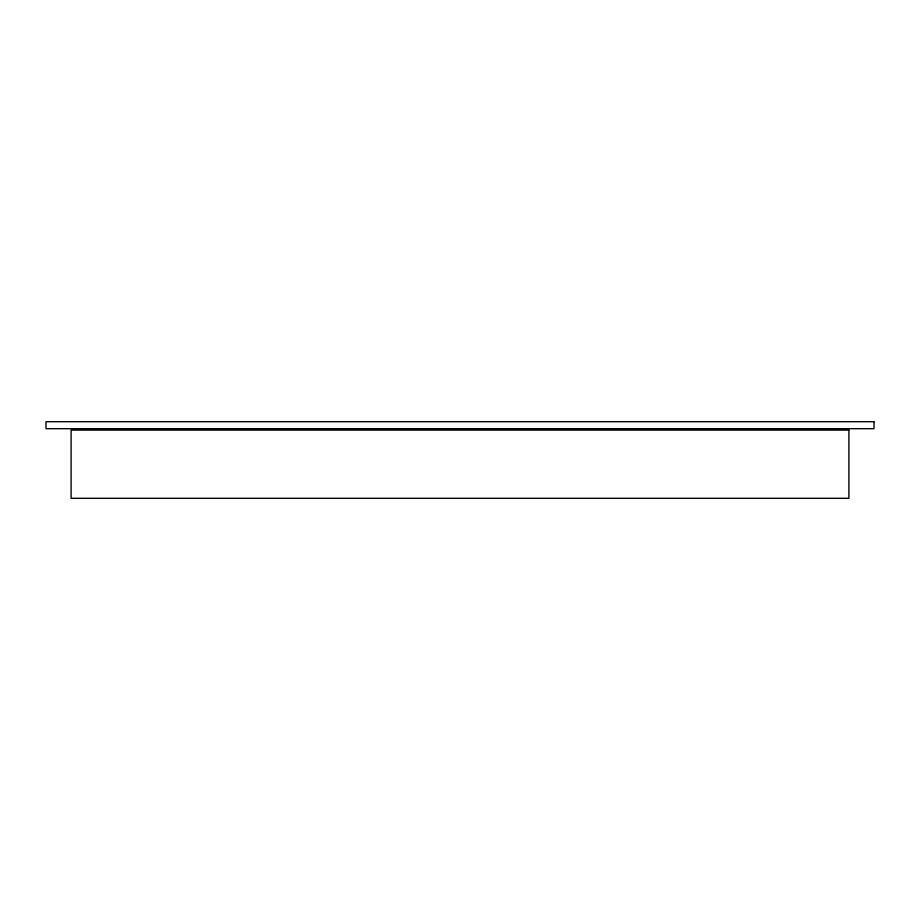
<?xml version="1.0" encoding="UTF-8"?>
<svg xmlns="http://www.w3.org/2000/svg" width="920" height="920" viewBox="0 0 920 920"><rect width="100%" height="100%" fill="white"/><g stroke="black" fill="none" stroke-linecap="round" stroke-linejoin="round"><path stroke-width="1.38" d="M874 421.705L46 421.705L46 428.697L874 428.697L874 421.705M848.895 430.1L71.104 430.1L71.104 498.295L848.895 498.295L848.895 430.1"/></g></svg>
